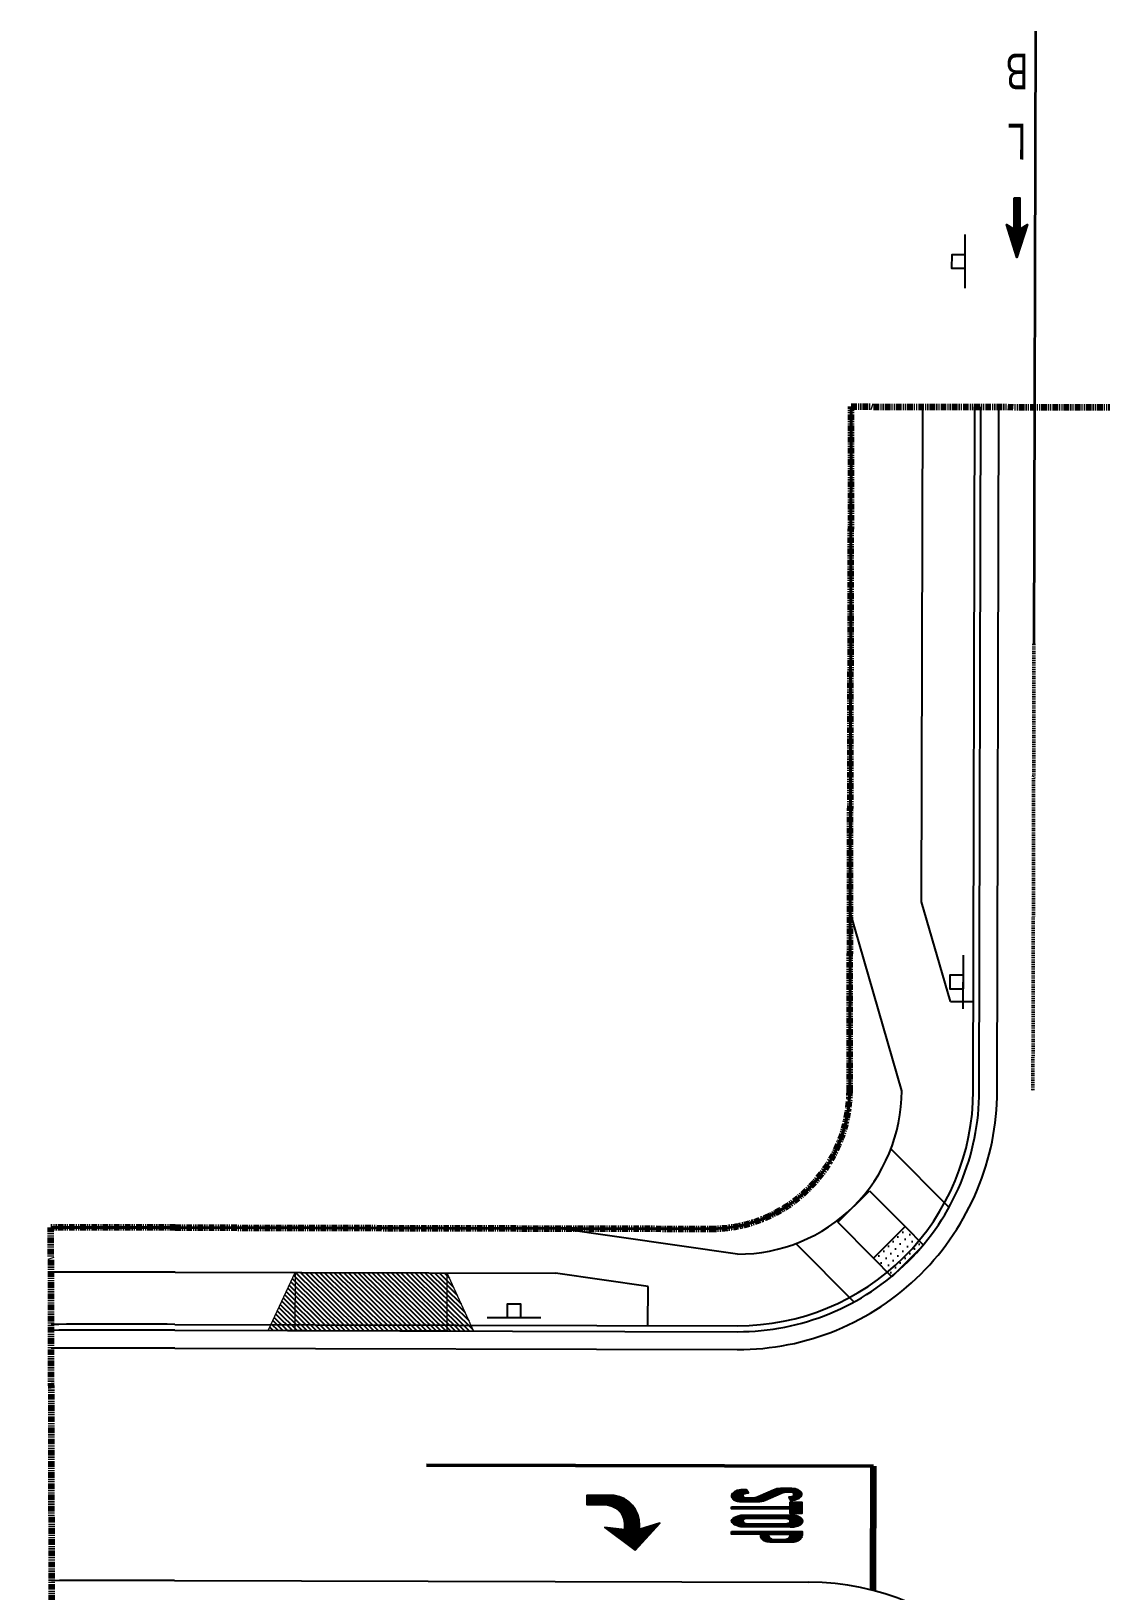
# Model space of a CAD drawing. Header units: feet. Extents: x 627 to 1424, y 217 to 1375.
# Drawn here: x 967.1 to 1086.8, y 1200.6 to 1375.1 of the extents above; entities that cross this region are included whole.
import ezdxf
from ezdxf.enums import TextEntityAlignment as Align

# ---------------------------------------------------------------- set-up
doc = ezdxf.new("R2010")
doc.units = ezdxf.units.FT
doc.header["$MEASUREMENT"] = 0
doc.linetypes.add('HIDDEN2', pattern=[0.1875, 0.125, -0.0625])
doc.linetypes.add('PHANTOM2', pattern=[1.25, 0.625, -0.125, 0.125, -0.125, 0.125, -0.125])
for name, color, linetype, lineweight in [('C-ROAD-DRWY', 1, 'Continuous', 18), ('C-ROAD-DRWY-PATT', 254, 'Continuous', 25), ('C-ROAD-RAMP', 2, 'Continuous', 25), ('C-ROAD-SIGN', 2, 'Continuous', 25), ('C-ROAD-STRP-12IN', 5, 'Continuous', 100), ('C-ROAD-STRP-D23', 4, 'Continuous', 50), ('C-ROAD-STRP-D39', 7, 'Continuous', 35), ('C-ROAD-STRP-D39A', 4, 'HIDDEN2', 50), ('C-ROAD-STRP-MRKG', 2, 'Continuous', 25), ('V-BNDY-PHAS-LINE', 171, 'PHANTOM2', 100), ('V-ROAD-ROW', 4, 'Continuous', 40), ('V-ROAD-SWLK', 6, 'Continuous', 25)]:
    doc.layers.add(name, color=color, linetype=linetype, lineweight=lineweight)
for name, color, linetype in [('V-ROAD-CURB-FOC', 103, 'Continuous'), ('V-ROAD-CURB-LIP', 1, 'Continuous'), ('V-ROAD-CURB-TBC', 2, 'Continuous')]:
    doc.layers.add(name, color=color, linetype=linetype)
doc.styles.add('BIKELANE', font='wood-d.shx', dxfattribs={"width": 0.7, "height": 4})
pattern_1 = [(314.8634855466656, (1053.335722183809, 1209.079847496934), (0.08859869299878524, 0.08817750052540049), [])]

# ---------------------------------------------------------------- blocks, each defined once
blk = doc.blocks.new('SIGN')
blk.add_line((3.000000000000157, -3.916090494788434e-16), (-3.000000000000157, 3.916090494788434e-16))
blk.add_lwpolyline([(0.7499999999999332, 1.495601614571014e-13), (-0.750000000000123, -7.659630427873607e-14), (-0.7500000000002826, -1.500000000000116), (0.7499999999999637, -1.499999999999962)], close=True)
at = {"flags": 1}
blk.add_attdef('CODE', text='', height=0.2, dxfattribs=at).set_placement((-7.965850201685498e-14, -0.7500000000000193), align=Align.MIDDLE_CENTER)

msp = doc.modelspace()

# ---------------------------------------------------------------- hatches: boundary and pattern name
at = {"layer": 'C-ROAD-DRWY-PATT'}
h = msp.add_hatch(dxfattribs=at)
h.set_pattern_fill('ANSI31', color=256, scale=3, angle=90.44933969171034, style=0)
h.set_pattern_definition([(135.4493396917103, (-6687747.260522753, -2007626.342993428), (-0.2630773644619395, -0.2672364127654761), [])])
h.paths.add_polyline_path([(993.6287448415533, 1229.730001502438), (996.6442234115675, 1236.222844860051, 1.138968355111753e-06), (1013.644175157882, 1236.182340242434), (1016.628679556772, 1229.675201138481, 2.327850903456456e-05)])
at = {"layer": 'C-ROAD-RAMP'}
h = msp.add_hatch(dxfattribs=at)
h.set_pattern_fill('DOTS', color=256, scale=12, angle=404.8634855382726, style=0)
h.set_pattern_definition([(44.86348553827253, (1042.665900493972, 1260.148794301786), (-0.2632689240394262, 0.796124659607478), [0, -0.7499999999999999])])
edge = h.paths.add_edge_path()
edge.add_line((1064.89505447261, 1241.357447532704), (1066.967182592489, 1239.275421588914))
edge.add_arc((1464.590520814061, 836.208790279692), 566.1863901340619, 134.6104947882452, 135.1164762692593)
edge.add_line((1063.423234875314, 1235.748321572319), (1061.351106752641, 1237.83034751215))
edge.add_line((1061.35110675171, 1237.83034751215), (1064.89505447261, 1241.357447532937))
at = {"layer": 'C-ROAD-STRP-MRKG'}
h = msp.add_hatch(dxfattribs=at)
h.set_pattern_fill('ANSI31', color=256, angle=269.8634855476887, style=0)
h.set_pattern_definition([(314.8634855476886, (1077.410102256574, 1373.76351637207), (0.08859869299721074, 0.08817750052698257), [])])
h.paths.add_polyline_path([(1078.588391270489, 1353.452424295945), (1077.718719698489, 1352.911805149401), (1077.727088753134, 1356.424331349554), (1077.111565856263, 1356.425797913456), (1077.103196801618, 1352.913271713303), (1076.23611128144, 1353.45802891138), (1077.403452126309, 1349.762187600369)])
h = msp.add_hatch(dxfattribs=at)
h.set_pattern_fill('ANSI31', color=256, scale=0.9999999999999999, angle=-90.1365144592511, style=0)
h.set_pattern_definition([(314.863485540749, (1029.289148659445, 1210.772316421382), (0.08859869300789087, 0.08817750051625134), [])])
edge = h.paths.add_edge_path()
edge.add_line((1034.688886188902, 1205.157584937057), (1037.445148250088, 1208.202226441586))
edge.add_line((1037.445148250088, 1208.202226441586), (1035.181390099227, 1207.467018040363))
edge.add_line((1035.181390099227, 1207.467018040363), (1035.192843512632, 1207.943630822236))
edge.add_arc((1031.911526953691, 1208.022483671012), 3.282263872959818, 358.6233982665366, 442.302633474889)
edge.add_line((1032.351155467331, 1211.275172236143), (1029.290364155546, 1211.282464973396))
edge.add_line((1029.290364155546, 1211.282464973396), (1029.287933163345, 1210.262167869369))
edge.add_line((1029.287933163345, 1210.262167869369), (1031.328427371569, 1210.257306124084))
edge.add_arc((1031.32324031152, 1208.080275957083), 2.177036346417183, 3.8759900919645816, 89.86348554511778, ccw=False)
edge.add_line((1033.495297107846, 1208.227437525289), (1033.492321032099, 1207.440042381175))
edge.add_line((1033.492321032099, 1207.440042381175), (1031.317168848589, 1207.71452573128))
edge.add_line((1031.317168848589, 1207.71452573128), (1034.688886188902, 1205.157584937057))
h = msp.add_hatch(dxfattribs=at)
h.set_pattern_fill('ANSI31', color=256, angle=-90.13651445333446, style=0)
h.set_pattern_definition(pattern_1)
edge = h.paths.add_edge_path()
edge.add_arc((1047.6720745369, 1212.976009753122), 2.000000000318786, 269.863485543847, 293.658752904175, ccw=False)
edge.add_line((1047.667309287935, 1210.976015429711), (1047.159320963547, 1210.977225778624))
edge.add_arc((1047.104071442006, 1211.321270971672), 0.3484531596783443, 218.4993719638891, 279.12312160274956, ccw=False)
edge.add_arc((1047.05761306198, 1211.284317130614), 0.2890901455740525, 141.2276004951302, 218.4993706609674, ccw=False)
edge.add_arc((1047.526254335337, 1209.73522626374), 1.864139093618242, 95.01032088560481, 111.85781416328919, ccw=False)
edge.add_line((1047.363449394703, 1211.592242448824), (1047.151579806581, 1211.921256206231))
edge.add_line((1047.151579806581, 1211.921256206231), (1046.731695866212, 1211.922256634803))
edge.add_arc((1046.641428277834, 1210.531330769649), 1.393851857216828, 86.28685511638189, 120.4585373268088)
edge.add_arc((1046.249054071178, 1210.924434300775), 0.8673015887849932, 111.2391348133776, 147.1830019137462)
edge.add_arc((1045.781285464125, 1211.226087044966), 0.3107031268557915, 147.183001945488, 215.8124172421361)
edge.add_arc((1047.383359234398, 1212.440344243646), 2.320867767194351, 216.979196082337, 224.969918492929)
edge.add_arc((1046.48742102227, 1212.120612190874), 1.516671514156145, 240.5355973459678, 273.5045670075139)
edge.add_line((1046.580132270232, 1210.606776959961), (1048.448845086619, 1210.602324506501))
edge.add_arc((1048.453610335584, 1212.602318829912), 2.000000000318809, 269.863485543847, 293.658752904175)
edge.add_line((1049.256187314168, 1210.770415395033), (1051.012160926126, 1211.539726686198))
edge.add_arc((1051.814737904709, 1209.707823251319), 2.000000000318786, 89.86348554384699, 113.658752904175, ccw=False)
edge.add_line((1051.819503153674, 1211.70781757473), (1052.112861011177, 1211.707118611084))
edge.add_arc((1052.112129887259, 1211.400262838547), 0.3068566435351792, -46.9266824860224, 89.86348558732891, ccw=False)
edge.add_arc((1051.982139687063, 1211.8788329405), 0.7804585947839251, 263.67895677576234, 295.7896512731239, ccw=False)
edge.add_line((1051.896211695857, 1211.103119076695), (1052.129386018962, 1210.730734696612))
edge.add_arc((1051.911465809048, 1213.334537615843), 2.612906209584744, 274.7841092315202, 293.0911294275558)
edge.add_arc((1052.588438856656, 1211.697676081262), 0.8419008434465002, 294.4001467127727, 330.2747832175729)
edge.add_arc((1053.052513550881, 1211.432701788429), 0.3075070769392938, 330.2747824800071, 408.5072685261767)
edge.add_arc((1052.587025820051, 1211.125947566816), 0.8580901800045497, 38.74918392859235, 76.98516337465036)
edge.add_arc((1052.197369360574, 1210.211938363086), 1.844579053533842, 71.57833942607029, 95.30223345154837)
edge.add_line((1052.026912913658, 1212.048624641262), (1050.968664272688, 1212.051146057434))
edge.add_arc((1050.963899023723, 1210.051151734023), 2.000000000318809, 89.863485543847, 113.658752904175)
edge.add_line((1050.16132204514, 1211.883055168903), (1048.474651515484, 1211.144106318243))
h = msp.add_hatch(dxfattribs=at)
h.set_pattern_fill('ANSI31', color=256, angle=-90.13651445333446, style=0)
h.set_pattern_definition(pattern_1)
edge = h.paths.add_edge_path(flags=16)
edge.add_line((1047.131123308092, 1208.746320093051), (1051.493882882409, 1208.73592524603))
edge.add_arc((1051.489936677408, 1207.079689134619), 1.656240812585924, 86.12892778830172, 89.86348536769339, ccw=False)
edge.add_arc((1051.563895447613, 1208.172687485305), 0.560743074436049, 50.723400051821784, 86.12892802475062, ccw=False)
edge.add_arc((1051.760024975703, 1208.412510711363), 0.2509335013983625, -50.99642892515652, 50.72339997014319, ccw=False)
edge.add_arc((1051.550697531787, 1208.670975636294), 0.5835325034947566, 264.26087650588215, 309.0035710874548, ccw=False)
edge.add_line((1051.492344757542, 1208.090368078323), (1047.129585183226, 1208.100762925344))
edge.add_arc((1047.145165415854, 1208.505028236183), 0.4045654275846274, 191.4884419333619, 267.79293455166516, ccw=False)
edge.add_arc((1047.155699227835, 1208.329008195664), 0.418034921425847, 93.37031375369861, 166.8022519521714, ccw=False)
edge = h.paths.add_edge_path()
edge.add_arc((1046.202249535686, 1208.144462346616), 0.7905151938144869, 107.80389120258101, 159.0191115470802, ccw=False)
edge.add_arc((1046.912565228965, 1206.756233089415), 2.343019430717685, 95.09286275593252, 113.97408406007631, ccw=False)
edge.add_line((1046.704574876465, 1209.090002586599), (1052.053134043701, 1209.077258942649))
edge.add_arc((1052.238031973989, 1206.794117954073), 2.29061564177366, 81.901902742581, 94.62993838520077, ccw=False)
edge.add_arc((1052.271705906433, 1207.364981224536), 1.721345149207105, 57.4971439298468, 80.33467999241401, ccw=False)
edge.add_arc((1052.790144891979, 1208.360591465267), 0.610973975237503, 4.507258385180876, 48.29082790127927, ccw=False)
edge.add_arc((1052.79148627302, 1208.458965185552), 0.6098260405438575, 311.39279775683474, 355.26305810016413, ccw=False)
edge.add_arc((1052.2766917811, 1209.45759013091), 1.721345260560892, 279.39229182776546, 302.2298264101295, ccw=False)
edge.add_arc((1052.245738570794, 1210.028607161644), 2.290615526368577, 265.09703243574234, 277.82506869028344, ccw=False)
edge.add_line((1052.049963034689, 1207.746373293456), (1046.701403867453, 1207.759116937406))
edge.add_arc((1046.920512825032, 1210.091868835495), 2.343019452187638, 245.7528871028853, 264.6341082473043, ccw=False)
edge.add_arc((1046.170568678524, 1208.657529953752), 0.7333776852720912, 214.5449003870912, 253.1754343196749, ccw=False)
edge.add_arc((1045.792991779312, 1208.48751431005), 0.3342755910524982, 190.3407023146507, 227.3464129791388, ccw=False)
h = msp.add_hatch(dxfattribs=at)
h.set_pattern_fill('ANSI31', color=256, angle=-90.13651445333446, style=0)
h.set_pattern_definition(pattern_1)
h.paths.add_polyline_path([(1045.467950862832, 1210.024608747335), (1052.037932214327, 1210.008954904741), (1052.039170790464, 1210.528790292097), (1053.339167100377, 1210.525692880386), (1053.336182476021, 1209.273033994948), (1052.036186166108, 1209.276131406659), (1052.037351631559, 1209.765282066772), (1045.467370280065, 1209.780935909133)])
h = msp.add_hatch(dxfattribs=at)
h.set_pattern_fill('ANSI31', color=256, angle=-90.13651445333446, style=0)
h.set_pattern_definition(pattern_1)
edge = h.paths.add_edge_path(flags=16)
edge.add_arc((1051.483766344405, 1206.893681661306), 0.5584171615759229, -90.85664986878987, 5.921545236117026, ccw=False)
edge.add_line((1051.475417559035, 1206.335326913744), (1050.052042945288, 1206.338718290674))
edge.add_arc((1050.251784715948, 1206.962515716011), 0.6549961853349, 180.4727856043039, 252.2447813669014, ccw=False)
edge.add_line((1049.596810829826, 1206.957110967953), (1052.039203844033, 1206.95129164611))
edge = h.paths.add_edge_path()
edge.add_line((1045.461370927282, 1207.262983250199), (1053.384154864587, 1207.244106177939))
edge.add_line((1053.384154864587, 1207.244106177939), (1053.38375060726, 1207.074437683215))
edge.add_arc((1052.775845818811, 1206.948633971278), 0.6207856359127706, -34.57533255317372, 11.69210840411722, ccw=False)
edge.add_arc((1052.373343003203, 1207.142789830251), 1.064589499951115, 289.7780236713509, 329.11665465612253, ccw=False)
edge.add_arc((1052.202222627673, 1207.787100838856), 1.729735423049613, 269.34588449905175, 287.88981379681525, ccw=False)
edge.add_line((1052.18247558549, 1206.05747813778), (1049.977170726284, 1206.062732565915))
edge.add_arc((1049.983563504031, 1208.745807384105), 2.683082433995123, 255.4171452831971, 269.86348554701436, ccw=False)
edge.add_arc((1049.500979068581, 1206.890861818762), 0.7663897649093108, 174.8873480835744, 255.4171452637416, ccw=False)
edge.add_line((1048.737638453022, 1206.959158058744), (1045.460665627383, 1206.96696587652))
edge.add_line((1045.460665627383, 1206.96696587652), (1045.461370927282, 1207.262983250199))

# ---------------------------------------------------------------- linework, layer by layer
at = {"layer": 'C-ROAD-DRWY'}
for p, q in [((996.6442234115675, 1236.222844859352), (996.628736326471, 1229.722853628919)), ((1013.644175157882, 1236.182340242434), (1013.628688071854, 1229.682349012233))]:
    msp.add_line(p, q, dxfattribs=at)
at = {"layer": 'C-ROAD-DRWY', "flags": 128}
msp.add_lwpolyline([(996.6442234115675, 1236.222844860051, 1.13896835513624e-06), (1013.644175157882, 1236.182340242667), (1016.628679556772, 1229.675201138481, 2.327850903454105e-05), (993.6287448415533, 1229.73000150267), (996.6442234115675, 1236.222844860051)], format="xyb", dxfattribs=at)
at = {"layer": 'C-ROAD-RAMP'}
for p, q in [((1063.307351613417, 1250.040710198926), (1069.805700331926, 1243.511321184691)), ((1057.351375331171, 1241.849184230901), (1060.895323053002, 1245.376284250524)), ((1060.895323052071, 1245.376284250524), (1064.89505447261, 1241.357447532704)), ((1061.35110675171, 1237.83034751215), (1057.351375331171, 1241.849184230901)), ((1064.89505447261, 1241.357447532704), (1066.963347589597, 1239.279274910223)), ((1052.675508452579, 1239.459410137031), (1059.173857170157, 1232.930021123029)), ((1063.419399872422, 1235.752174893394), (1061.35110675171, 1237.83034751215))]:
    msp.add_line(p, q, dxfattribs=at)
at = {"layer": 'C-ROAD-RAMP', "flags": 128}
for points in [[(1064.89505447261, 1241.357447532704), (1061.35110675171, 1237.83034751215)], [(1066.963347593322, 1239.279274914181), (1063.419399872422, 1235.752174893394)]]:
    msp.add_lwpolyline(points, dxfattribs=at)
at = {"layer": 'C-ROAD-STRP-12IN'}
msp.add_line((1061.315686515532, 1200.661265605828), (1061.348822604865, 1214.568616629345), dxfattribs=at)
at = {"layer": 'C-ROAD-STRP-D23'}
msp.add_line((1061.348822604865, 1214.568616629345), (1011.348964527249, 1214.687747855904), dxfattribs=at)
at = {"layer": 'C-ROAD-STRP-D39'}
msp.add_line((1079.475424763747, 1375.067376630614), (1079.312118283473, 1306.526077972259), dxfattribs=at)
at = {"layer": 'C-ROAD-STRP-D39A', "ltscale": 0.75, "flags": 128}
msp.add_lwpolyline([(1079.312118283473, 1306.526077972259), (1079.192987056449, 1256.526219894644)], dxfattribs=at)
at = {"layer": 'C-ROAD-STRP-MRKG'}
for p, q in [((1077.403452126309, 1349.762187600369), (1076.23611128144, 1353.45802891138)), ((1077.403452126309, 1349.762187600369), (1078.588391270489, 1353.452424295945)), ((1052.114720149897, 1210.754156402545), (1052.137398381718, 1210.731369844871))]:
    msp.add_line(p, q, dxfattribs=at)
msp.add_lwpolyline([(1077.111565856263, 1356.425797913456), (1077.727088753134, 1356.424331349554), (1077.718719698489, 1352.911805149401), (1078.588391270489, 1353.452424295945), (1077.403452126309, 1349.762187600369), (1076.23611128144, 1353.45802891138), (1077.103196801618, 1352.913271713303), (1077.111565856263, 1356.425797913456)], dxfattribs=at)
for points in [[(1034.688886188902, 1205.157584937057), (1037.445148250088, 1208.202226441586), (1035.181390099227, 1207.467018040363), (1035.192843512632, 1207.943630822236, 0.3822590624745728), (1032.351155467331, 1211.275172236143), (1029.290364155546, 1211.282464973396), (1029.287933163345, 1210.262167869369), (1031.328427371569, 1210.257306124084, -0.3938474495494241), (1033.495297107846, 1208.227437525289), (1033.492321032099, 1207.440042381175), (1031.317168848589, 1207.71452573128)], [(1048.474651515484, 1211.144106318243, -0.1042011367982836), (1047.667309287935, 1210.976015429711), (1047.159320963547, 1210.977225778624, -0.2708683532939404), (1046.831366779283, 1211.104356768774, -0.3505466189921832), (1046.832226901315, 1211.465353565756, -0.07364375881681705), (1047.363449394703, 1211.592242448824), (1047.151579806581, 1211.921256206231), (1046.731695866212, 1211.922256634803, 0.1502169239107168), (1045.93486427702, 1211.732825801941, 0.1581333799567039), (1045.520168736577, 1211.39447495318, 0.3087362589923668), (1045.529324794188, 1211.044284256641, 0.03488023906345211), (1045.741396510974, 1210.800104746595, 0.1448548603939007), (1046.580132270232, 1210.606776959961), (1048.448845086619, 1210.602324506501, 0.1042011367982837), (1049.256187314168, 1210.770415395033), (1051.012160926126, 1211.539726686198, -0.104201136798284), (1051.819503153674, 1211.70781757473), (1052.112861011177, 1211.707118611084, -0.679536586650057), (1052.321692619473, 1211.17611007602, -0.1410334040393221), (1051.896211695857, 1211.103119076695), (1052.129386018962, 1210.730734696612, 0.08004977568451116), (1052.936233787797, 1210.930971629685, 0.1578237655290514), (1053.319556806237, 1211.280227193376, 0.3552606021026102), (1053.256244686432, 1211.663036820013, 0.1684012804273499), (1052.780270610005, 1211.961994938785, 0.1038863406671993), (1052.026912913658, 1212.048624641262), (1050.968664272688, 1212.051146057434, 0.1042011367982835), (1050.16132204514, 1211.883055168903)], [(1045.461370927282, 1207.262983250199), (1053.384154864587, 1207.244106177939), (1053.38375060726, 1207.074437683215, -0.2046678224725248), (1053.286988770589, 1206.596344759688, -0.173352997046702), (1052.733575616963, 1206.140999798663, -0.08109019709682273), (1052.18247558549, 1206.05747813778), (1049.977170726284, 1206.062732565915, -0.06311766773330416), (1049.308017631061, 1206.149161639856, -0.3665903575176971), (1048.737638453022, 1206.959158058744), (1045.460665627383, 1206.96696587652)], [(1052.039203844033, 1206.95129164611, -0.4493034663093322), (1051.475417559035, 1206.335326913744), (1050.052042945288, 1206.338718290674, -0.3238201653692414), (1049.596810829826, 1206.957110967953)]]:
    msp.add_lwpolyline(points, format="xyb", close=True, dxfattribs=at)
for points in [[(1045.464145569131, 1208.427511469927, -0.2272642661053071), (1045.960541635752, 1208.89711868437, -0.08257176642449816), (1046.704574876465, 1209.090002586599), (1052.053134043701, 1209.077258942649, -0.05559370007667978), (1052.56070722919, 1209.061892347177, -0.09997868585592663), (1053.196656347252, 1208.816702893702, -0.1934004513035885), (1053.399229360744, 1208.408605091739, -0.1937928884629842), (1053.194713965058, 1208.001477231504, -0.09997867933276024), (1052.55760368146, 1207.759321009042, -0.05559370275494008), (1052.049963034689, 1207.746373293456), (1046.701403867453, 1207.759116937406, -0.08257176572281948), (1045.958298210986, 1207.95554414345, -0.1701721862572435), (1045.566498631611, 1208.24166674586, -0.1628859202669711), (1045.464145569131, 1208.427511469927, 0.08467869096432133)], [(1047.131123308092, 1208.746320093051), (1051.493882882409, 1208.73592524603, -0.01629652389554995), (1051.601752088405, 1208.732151219854, -0.1557265837884585), (1051.918882137164, 1208.606758039212, -0.4754758089165789), (1051.917954699136, 1208.217508597067, -0.1977454996324074), (1051.492344757542, 1208.090368078323), (1047.129585183226, 1208.100762925344, -0.345814414799718), (1046.74870549608, 1208.424450837309, -0.3318414671278298), (1047.131123308092, 1208.746320093051, -0.4510135132715997)]]:
    msp.add_lwpolyline(points, format="xyb", dxfattribs=at)
msp.add_lwpolyline([(1045.467950862832, 1210.024608747335), (1052.037932214327, 1210.008954904741), (1052.039170790464, 1210.528790292097), (1053.339167100377, 1210.525692880386), (1053.336182476021, 1209.273033994948), (1052.036186166108, 1209.276131406659), (1052.037351631559, 1209.765282066772), (1045.467370280065, 1209.780935909133)], close=True, dxfattribs=at)
at = {"layer": 'V-BNDY-PHAS-LINE'}
msp.add_lwpolyline([(636.2147284271196, 294.956724778749), (630.5978686390445, 1086.809829601087), (969.9023616639897, 1088.258337491192), (969.4754769923165, 1188.253543923143), (969.3383627450094, 1241.253366561141, -0.001242423373496293), (983.2435436518863, 1241.254787930753), (1043.156078348868, 1241.112038450083, 0.4142135623859874), (1058.692965033464, 1256.575063774129), (1058.875235807151, 1333.07484663208), (1141.045002574101, 1332.879066373222), (1141.064063567668, 1340.879043665482), (1265.063711600378, 1340.583598222584), (1264.762309600599, 1214.083957287949, -0.292039336862614), (1235.690652349032, 1168.793723728741, 0.3024242725712664), (1224.074736908078, 1149.914432413876, 0.1018713430262122), (1307.316432546824, 808.0228747949004)], format="xyb", dxfattribs=at)
at = {"layer": 'V-ROAD-CURB-FOC'}
for p, q in [((1073.192923875526, 1256.540515718982), (1073.375194651075, 1333.040298576234)), ((983.2161434693262, 1229.754820572911), (1046.128669651225, 1229.604923219187))]:
    msp.add_line(p, q, dxfattribs=at)
for centre, radius, start, end in [((1046.19300051406, 1256.604846580885), 27, 269.863485520228, 359.8634855468766), ((976.5769601939246, -1556.737270075595), 2786.5, 89.86348552022801, 90.14822786350011)]:
    msp.add_arc(centre, radius, start, end, dxfattribs=at)
at = {"layer": 'V-ROAD-CURB-LIP', "ltscale": 1.5}
for p, q in [((1075.192918198183, 1256.535750469891), (1075.375188974664, 1333.035533327144)), ((983.2113782204688, 1227.754826249788), (1046.123904401436, 1227.604928896064)), ((983.1494299825281, 1201.754900049651), (1054.120279636234, 1201.585802681977))]:
    msp.add_line(p, q, dxfattribs=at)
for centre, radius, start, end in [((1046.193000513129, 1256.604846580885), 29, 269.863485520228, 359.8634855468766), ((976.5769601939246, -1556.737270075595), 2784.5, 89.86348552022801, 90.14822786350011), ((976.5769601939246, -1556.737270075595), 2758.5, 89.86348552022801, 90.14822786350011), ((1054.051183525473, 1172.585884997388), 29, 0.4698205072966625, 89.86348552022801)]:
    msp.add_arc(centre, radius, start, end, dxfattribs=at)
at = {"layer": 'V-ROAD-CURB-TBC'}
for p, q in [((1072.522925777361, 1256.542112077354), (1072.705196551979, 1333.041894934606)), ((983.2177398279309, 1230.424818671076), (1046.13026600983, 1230.274921317352))]:
    msp.add_line(p, q, dxfattribs=at)
for centre, radius, start, end in [((1046.19300051406, 1256.604846580885), 26.33, 269.863485520228, 359.8634855468766), ((976.5769601939246, -1556.737270075595), 2787.17, 89.86348552022801, 90.14822786350011)]:
    msp.add_arc(centre, radius, start, end, dxfattribs=at)
at = {"layer": 'V-ROAD-ROW'}
for p, q in [((1058.692965033464, 1256.575063774129), (1058.875235807151, 1333.07484663208)), ((983.2435436518863, 1241.254787930753), (1043.156220115721, 1241.112038112944))]:
    msp.add_line(p, q, dxfattribs=at)
for centre, radius, start, end in [((1043.193009029143, 1256.611994453939), 15.5, 269.863485520228, 359.8634855468766), ((976.5769601939246, -1556.737270075595), 2798, 89.86348552022801, 90.14822786350011)]:
    msp.add_arc(centre, radius, start, end, dxfattribs=at)
at = {"layer": 'V-ROAD-SWLK'}
for p, q in [((1058.740617523901, 1276.575007005362), (1058.875235808082, 1333.07484663208)), ((1066.743316322565, 1277.698172946693), (1066.875213101506, 1333.055785635719)), ((1069.964719450101, 1266.548235724214), (1066.743316322565, 1277.698172946693)), ((1064.522948484868, 1256.561173073482), (1058.740617523901, 1276.575007005362)), ((1069.964719450101, 1266.548235724214), (1072.546752022579, 1266.542083692737)), ((1046.149327006191, 1238.274898609845), (1026.156126603484, 1241.152543067234)), ((983.231630529277, 1236.254802122945), (1025.792217686772, 1236.153395936126)), ((1036.140695009381, 1234.66392762633), (1025.792217686772, 1236.153395936126)), ((1036.130294394679, 1230.298747562803), (1036.140695009381, 1234.66392762633))]:
    msp.add_line(p, q, dxfattribs=at)
for centre, radius, start, end in [((1046.19300051406, 1256.604846580885), 18.33, 269.863485520228, 359.8634855468766), ((976.5769601939246, -1556.737270075595), 2793, 89.86348552022801, 90.14822786350011)]:
    msp.add_arc(centre, radius, start, end, dxfattribs=at)

# ---------------------------------------------------------------- block references
at = {"layer": 'C-ROAD-SIGN'}
for p, rotation in [((1071.603080696426, 1349.315221060533), 269.8634855415691), ((1071.411046026275, 1268.717491332442), 269.8634855415691), ((1021.139316557907, 1231.196046924684), 180)]:
    msp.add_blockref('SIGN', p, dxfattribs=dict(at, rotation=rotation))

# ---------------------------------------------------------------- texts
at = {"layer": 'C-ROAD-STRP-MRKG', "style": 'BIKELANE', "width": 0.7}
for s, p in [('B', (1077.410102256574, 1373.76351637207)), ('L', (1077.391407026909, 1365.917052341392))]:
    msp.add_text(s, height=4.000000000000001, rotation=179.8634855468766, dxfattribs=at).set_placement(p, align=Align.BOTTOM_CENTER)

doc.saveas('drawing.dxf')
